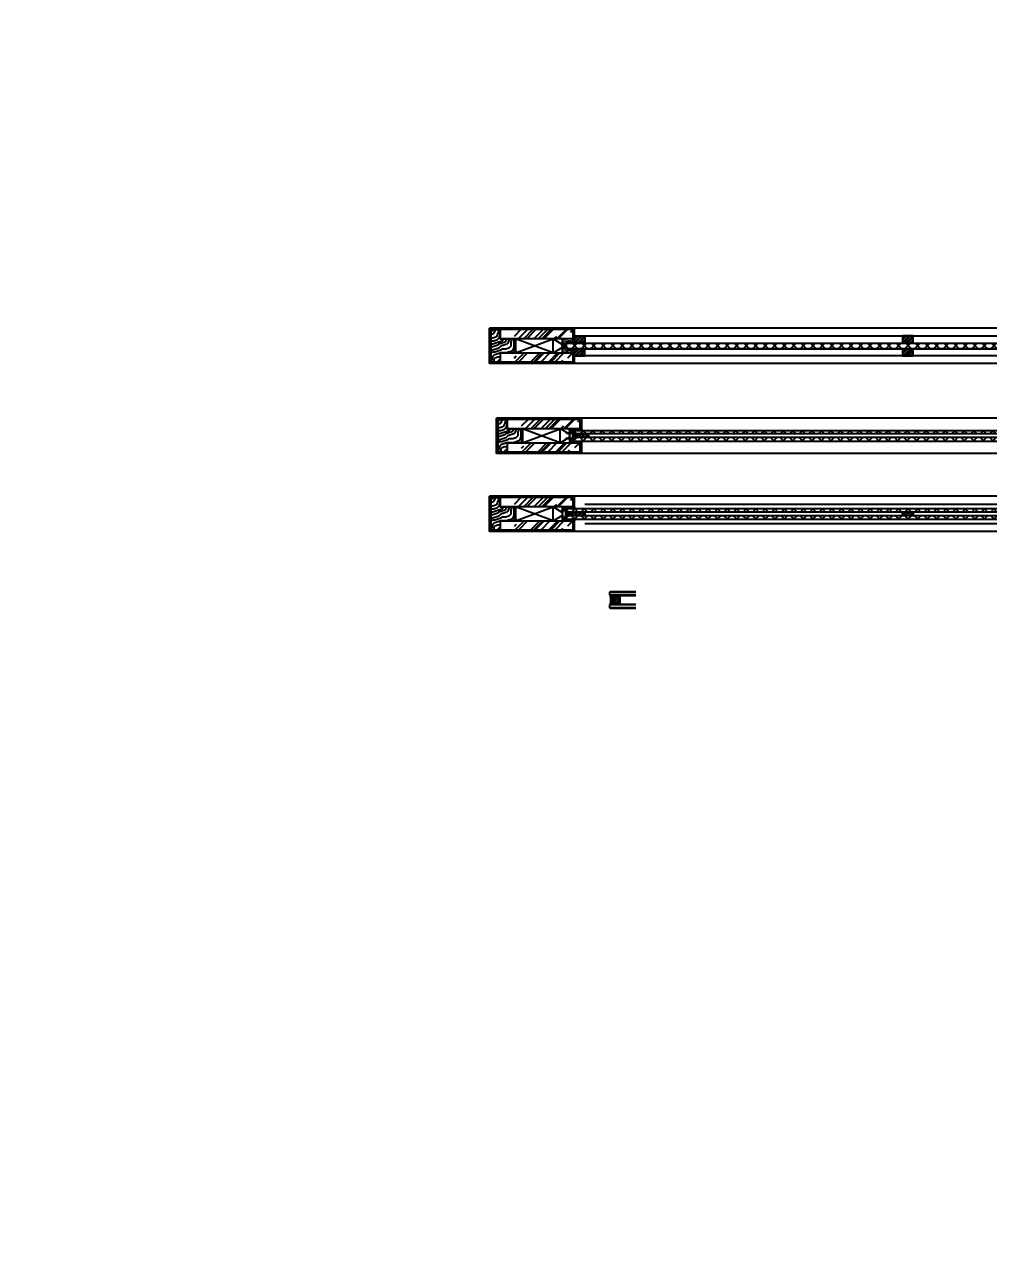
# Model space of a CAD drawing. Header units: millimetres. Extents: x 51249 to 2766742, y -599687 to -1280.
# Drawn here: x 69498 to 70862, y -125096 to -123377 of the extents above; entities that cross this region are included whole.
import ezdxf

# ---------------------------------------------------------------- set-up
doc = ezdxf.new("R2010")
doc.units = ezdxf.units.MM
doc.header["$LTSCALE"] = 10
doc.header["$PDMODE"] = 3
for name, color, linetype in [('05', 8, 'Continuous'), ('1-LIGHT', 136, 'Continuous'), ('2-NORM', 3, 'Continuous'), ('2MB1', 3, 'Continuous'), ('8', 8, 'Continuous'), ('D-Detail(节点图层)', 134, 'Continuous'), ('D-节点填充', 250, 'Continuous'), ('D-造型细线', 146, 'Continuous'), ('F-地坪填充', 250, 'Continuous'), ('IRC-18Norm', 30, 'Continuous'), ('PUB_DIM', 8, 'Continuous'), ('填充层', 8, 'Continuous'), ('看线层', 4, 'Continuous')]:
    doc.layers.add(name, color=color, linetype=linetype)
doc.styles.add('DIM', font='SimSun.ttf', dxfattribs={"width": 0.7})
doc.dimstyles.new('25', dxfattribs={"dimscale": 25, "dimtxt": 2, "dimasz": 1, "dimexe": 1, "dimexo": 1, "dimgap": 0.5, "dimtad": 1, "dimdec": 0, "dimzin": 0, "dimdsep": 46, "dimtxsty": 'DIM', "dimblk": 'ARCHTICK', "dimcen": 0, "dimclrd": 5, "dimclre": 5, "dimclrt": 35, "dimadec": 0, "dimazin": 0, "dimtfac": 0.5, "dimtdec": 0, "dimtix": 1, "dimtmove": 2, "dimatfit": 2, "dimldrblk": 'A', "dimfxl": 0, "dimtolj": 1, "dimtzin": 0, "dimlwd": -1, "dimlwe": -1, "dimarcsym": 0})
pattern_1 = [(0, (0, 0), (0, 0.549926), [0.3175, -0.635]), (120, (0, 0), (-0.4762498862, -0.274963), [0.3175, -0.635]), (60, (0.3175, 0), (-0.4762498862, 0.274963), [0.3175, -0.635])]
pattern_2 = [(0, (10.0303, 110.56553), (0, 0.549926), [0.3175, -0.635]), (120, (10.0303, 110.56553), (-0.4762498862, -0.274963), [0.3175, -0.635]), (60, (10.3478, 110.56553), (-0.4762498862, 0.274963), [0.3175, -0.635])]

# ---------------------------------------------------------------- blocks, each defined once
blk = doc.blocks.new('ZKB6+12+62')
at = {"layer": '填充层'}
h = blk.add_hatch(dxfattribs=at)
h.set_pattern_fill('HEX', color=256, scale=5, style=0)
h.set_pattern_definition([(180, (167680.854, 413933.6089), (0, 1.082531755), [0.625, -1.25]), (60, (167680.854, 413933.6089), (0.9375000002, -0.5412658775), [0.625, -1.25]), (120, (167680.229, 413933.6089), (0.9375000002, 0.5412658775), [0.625, -1.25])])
h.paths.add_polyline_path([(-48, 4), (-48, 12.4), (-49, 13.4), (-53.8, 13.4), (-53.8, 3), (-49, 3)])
at = {"layer": '填充层', "ltscale": 3}
h = blk.add_hatch(dxfattribs=at)
h.set_pattern_fill('ANSI37', color=256, scale=12, style=0)
h.set_pattern_definition([(315, (-165.7339, 7986.186), (1.06066017, 1.06066017), []), (45, (-165.7339, 7986.186), (-1.06066017, 1.06066017), [])])
edge = h.paths.add_edge_path()
edge.add_arc((-16.7, 8.2), 25, 166.1106, 193.8837, ccw=False)
edge.add_line((-41, 14.2), (-48.7, 14.2))
edge.add_line((-48.7, 14.2), (-47.2, 12.7))
edge.add_line((-47.2, 12.7), (-47.2, 3.7))
edge.add_line((-47.2, 3.7), (-48.7, 2.2))
edge.add_line((-48.7, 2.2), (-41, 2.2))
at = {"layer": '2MB1', "color": 8}
for p, q in [((-77.5, 19.2), (-40.7, 19.2)), ((-77.5, 15.2), (-40.7, 15.2)), ((-77.5, 1.2), (-40.7, 1.2)), ((-77.5, -2.8), (-40.7, -2.8))]:
    blk.add_line(p, q, dxfattribs=at)
at = {"layer": '2MB1'}
for points in [[(-77.5, 14.2), (-41.7, 14.2), (-40.7, 15.2), (-40.7, 19.2), (-41.7, 20.2), (-77.5, 20.2)], [(-77.5, -3.8), (-41.7, -3.8), (-40.7, -2.8), (-40.7, 1.2), (-41.7, 2.2), (-77.5, 2.2)]]:
    blk.add_lwpolyline(points, dxfattribs=at)
at = {"layer": '看线层'}
for points in [[(-47.2, 3.7), (-47.2, 12.7), (-48.7, 14.2), (-54.6, 14.2), (-54.6, 2.2), (-48.7, 2.2)], [(-48, 4), (-48, 12.4), (-49, 13.4), (-53.8, 13.4), (-53.8, 3), (-49, 3)]]:
    blk.add_lwpolyline(points, close=True, dxfattribs=at)
blk.add_arc((-16.7, 8.2), 25, 163.7375, 196.2579, dxfattribs=at)
blk = doc.blocks.new('_ArchTick')
at = {"color": 0, "linetype": 'ByBlock', "const_width": 0.15}
blk.add_lwpolyline([(-0.5, -0.5), (0.5, 0.5)], dxfattribs=at)
blk = doc.blocks.new('*D1063')
at = {"layer": 'D-Detail(节点图层)', "color": 5, "ltscale": 0.15}
for p, q in [((2766617, -121582.1), (2766742, -121582.1)), ((2766717, -121582.1), (2766717, -599673.1)), ((2766698.3, -599673.1), (2766742, -599673.1))]:
    blk.add_line(p, q, dxfattribs=at)
at = {"layer": 'Defpoints', "color": 0, "ltscale": 0.15}
for p in [(55453.8, -121582.1), (2766673.3, -599673.1), (2766717, -599673.1)]:
    blk.add_point(p, dxfattribs=at)
at = {"layer": 'D-Detail(节点图层)', "color": 5, "ltscale": 0.15, "xscale": 25, "yscale": 25, "zscale": 25}
for p, rotation in [((2766717, -121582.1), 90), ((2766717, -599673.1), 270)]:
    blk.add_blockref('_ArchTick', p, dxfattribs=dict(at, rotation=rotation))
at = {"layer": 'D-Detail(节点图层)', "color": 35, "ltscale": 0.15, "insert": (2766679.5, -360627.6), "char_height": 50, "attachment_point": 5, "rotation": 90, "style": 'DIM'}
blk.add_mtext('\\A1;478091', dxfattribs=at)
blk = doc.blocks.new('A')
for p, q in [((-1.435, 1.148), (-1.09, 1.437)), ((-1.09, 1.437), (0, 0)), ((-1.435, 1.148), (-0.369, 0)), ((-0.369, 0), (-2.127, 0)), ((-1.435, -1.148), (-0.369, 0)), ((-1.09, -1.437), (0, 0)), ((-1.435, -1.148), (-1.09, -1.437))]:
    blk.add_line(p, q)
for points in [[(-1.435, 1.148), (-1.09, 1.437), (-0.369, 0), (0, 0)], [(-1.435, -1.148), (-1.09, -1.437), (-0.369, 0), (0, 0)]]:
    blk.add_solid(points)

msp = doc.modelspace()

# ---------------------------------------------------------------- hatches: boundary and pattern name
at = {"ltscale": 0.15}
h = msp.add_hatch(dxfattribs=at)
h.set_pattern_fill('AR-SAND', color=251, scale=0.4, style=0)
h.set_pattern_definition([(37.5, (70258.69804, -123841.9164), (-0.032, 0.978826), [0, -0.77216, 0, -0.8636, 0, -0.8255]), (7.5, (70258.698, -123841.9164), (0.899047, 1.43365), [0, -0.41656, 0, -0.69596, 0, -0.2667]), (327.5, (70258.0732, -123841.9164), (1.581985, 0.002874), [0, -0.254, 0, -0.9144, 0, -1.1938]), (317.5, (70258.0732, -123841.9164), (1.52711, 0.44586), [0, -0.127, 0, -0.59944, 0, -0.6858])])
edge = h.paths.add_edge_path(flags=16)
edge.add_ellipse((70260.2, -123831.9), major_axis=(0, -3.81), ratio=0.394045, start_angle=0, end_angle=360)
edge = h.paths.add_edge_path(flags=16)
edge.add_ellipse((70268.8, -123824.4), major_axis=(3.81, 0), ratio=0.394045, start_angle=0, end_angle=360)
edge = h.paths.add_edge_path(flags=16)
edge.add_ellipse((70268.8, -123839.4), major_axis=(3.81, 0), ratio=0.394045, start_angle=0, end_angle=360, ccw=False)
h.paths.add_polyline_path([(70273.7, -123841.9), (70273.7, -123835.9), (70264.9, -123835.9), (70262.6, -123833.8), (70262.6, -123830.1), (70264.9, -123827.9), (70273.7, -123827.9), (70273.7, -123821.9), (70258.7, -123821.9), (70258.7, -123841.9)])
h = msp.add_hatch(dxfattribs=at)
h.set_pattern_fill('HEX', color=251, scale=0.1, style=0)
h.set_pattern_definition(pattern_2)
edge = h.paths.add_edge_path()
edge.add_line((70273.9, -123949), (70268.7, -123949))
edge.add_line((70268.7, -123949), (70268.7, -123959))
edge.add_ellipse((70271.3, -123959), major_axis=(0, 6.02), ratio=0.421745, start_angle=0, end_angle=360, ccw=False)
edge.add_line((70268.7, -123959), (70268.7, -123965.5))
edge.add_line((70268.7, -123965.5), (70273.9, -123965.5))
edge.add_line((70273.9, -123965.5), (70273.9, -123949))
h = msp.add_hatch(dxfattribs=at)
h.set_pattern_fill('HEX', color=251, scale=0.1, style=0)
h.set_pattern_definition(pattern_2)
edge = h.paths.add_edge_path()
edge.add_ellipse((70278.9, -123950.3), major_axis=(3.81, 0), ratio=0.30258, start_angle=0, end_angle=360, ccw=False)
edge.add_line((70278.9, -123951.5), (70287.9, -123951.5))
edge.add_line((70287.9, -123951.5), (70286.3, -123950.4))
edge.add_line((70286.3, -123950.4), (70285.7, -123949.1))
edge.add_line((70285.7, -123949.1), (70285.5, -123949))
edge.add_line((70285.5, -123949), (70274, -123949))
edge.add_line((70274, -123949), (70274.1, -123952.2))
edge.add_line((70274.1, -123952.2), (70278.9, -123951.5))
h = msp.add_hatch(dxfattribs=at)
h.set_pattern_fill('HEX', color=251, scale=0.1, style=0)
h.set_pattern_definition([(0, (10.0303, -248028.48647), (0, -0.549926), [0.3175, -0.635]), (240, (10.0303, -248028.48647), (-0.4762498862, 0.274963), [0.3175, -0.635]), (300, (10.3478, -248028.48647), (-0.4762498862, -0.274963), [0.3175, -0.635])])
edge = h.paths.add_edge_path()
edge.add_ellipse((70278.9, -123967.6), major_axis=(3.81, 0), ratio=0.30258, start_angle=0, end_angle=360)
edge.add_line((70278.9, -123966.5), (70287.9, -123966.5))
edge.add_line((70287.9, -123966.5), (70286.3, -123967.5))
edge.add_line((70286.3, -123967.5), (70285.7, -123968.8))
edge.add_line((70285.7, -123968.8), (70285.5, -123969))
edge.add_line((70285.5, -123969), (70269.1, -123969))
edge.add_line((70269.1, -123969), (70268.7, -123965.4))
edge.add_line((70268.7, -123965.4), (70272.6, -123965.5))
edge.add_line((70272.6, -123965.5), (70273.9, -123965.5))
edge.add_line((70273.9, -123965.5), (70274.9, -123966.5))
edge.add_line((70274.9, -123966.5), (70276.5, -123966.5))
edge.add_line((70276.5, -123966.5), (70278.9, -123966.5))
h = msp.add_hatch(dxfattribs=at)
h.set_pattern_fill('HEX', color=251, scale=0.1, style=0)
h.set_pattern_definition(pattern_2)
edge = h.paths.add_edge_path()
edge.add_line((70280.7, -123956.5), (70274.9, -123956.5))
edge.add_line((70274.9, -123956.5), (70273.4, -123955.6))
edge.add_arc((70260.5, -123959), 13.3, -14.6167, 14.6167, ccw=False)
edge.add_line((70273.4, -123962.3), (70274.9, -123961.5))
edge.add_line((70274.9, -123961.5), (70280.7, -123961.5))
edge.add_line((70280.7, -123961.5), (70280.7, -123956.5))
h = msp.add_hatch(dxfattribs=at)
h.set_pattern_fill('HEX', color=251, scale=0.1, style=0)
h.set_pattern_definition(pattern_1)
edge = h.paths.add_edge_path()
edge.add_line((70263.9, -124059.5), (70258.7, -124059.5))
edge.add_line((70258.7, -124059.5), (70258.7, -124069.6))
edge.add_ellipse((70261.2, -124069.5), major_axis=(0, 6.02), ratio=0.421745, start_angle=0, end_angle=360, ccw=False)
edge.add_line((70258.7, -124069.6), (70258.7, -124076))
edge.add_line((70258.7, -124076), (70263.9, -124076))
edge.add_line((70263.9, -124076), (70263.9, -124059.5))
h = msp.add_hatch(dxfattribs=at)
h.set_pattern_fill('HEX', color=251, scale=0.1, style=0)
h.set_pattern_definition(pattern_1)
edge = h.paths.add_edge_path()
edge.add_line((70270.7, -124067), (70264.9, -124067))
edge.add_line((70264.9, -124067), (70263.3, -124066.2))
edge.add_arc((70250.5, -124069.5), 13.3, -14.6167, 14.6167, ccw=False)
edge.add_line((70263.3, -124072.9), (70264.9, -124072))
edge.add_line((70264.9, -124072), (70270.7, -124072))
edge.add_line((70270.7, -124072), (70270.7, -124067))
h = msp.add_hatch(dxfattribs=at)
h.set_pattern_fill('HEX', color=251, scale=0.1, style=0)
h.set_pattern_definition(pattern_1)
edge = h.paths.add_edge_path()
edge.add_ellipse((70268.8, -124060.9), major_axis=(3.81, 0), ratio=0.30258, start_angle=0, end_angle=360, ccw=False)
edge.add_line((70268.9, -124062), (70277.8, -124062))
edge.add_line((70277.8, -124062), (70276.3, -124061))
edge.add_line((70276.3, -124061), (70275.7, -124059.7))
edge.add_line((70275.7, -124059.7), (70275.5, -124059.5))
edge.add_line((70275.5, -124059.5), (70264, -124059.5))
edge.add_line((70264, -124059.5), (70264.1, -124062.8))
edge.add_line((70264.1, -124062.8), (70268.9, -124062))
h = msp.add_hatch(dxfattribs=at)
h.set_pattern_fill('HEX', color=251, scale=0.1, style=0)
h.set_pattern_definition([(0, (0, -248139.052), (0, -0.549926), [0.3175, -0.635]), (240, (0, -248139.052), (-0.4762498862, 0.274963), [0.3175, -0.635]), (300, (0.3175, -248139.052), (-0.4762498862, -0.274963), [0.3175, -0.635])])
edge = h.paths.add_edge_path()
edge.add_ellipse((70268.8, -124078.2), major_axis=(3.81, 0), ratio=0.30258, start_angle=0, end_angle=360)
edge.add_line((70268.9, -124077), (70277.8, -124077))
edge.add_line((70277.8, -124077), (70276.3, -124078.1))
edge.add_line((70276.3, -124078.1), (70275.7, -124079.4))
edge.add_line((70275.7, -124079.4), (70275.5, -124079.5))
edge.add_line((70275.5, -124079.5), (70259, -124079.5))
edge.add_line((70259, -124079.5), (70258.7, -124076))
edge.add_line((70258.7, -124076), (70262.6, -124076.1))
edge.add_line((70262.6, -124076.1), (70263.9, -124076))
edge.add_line((70263.9, -124076), (70264.9, -124077))
edge.add_line((70264.9, -124077), (70266.5, -124077))
edge.add_line((70266.5, -124077), (70268.9, -124077))
at = {"layer": '2-NORM'}
h = msp.add_hatch(dxfattribs=at)
h.set_pattern_fill('木纹01', color=251, scale=10, angle=225, style=0)
h.set_pattern_definition([(225, (70135.07, -123877.535), (-1e-14, -56.569), [2, -38]), (225, (70157.698, -123860.564), (-1e-14, -56.569), [4, -36]), (225, (70140.727, -123880.363), (-1e-14, -56.569), [2, -38]), (225, (70160.526, -123866.22), (-1e-14, -56.569), [2, -38]), (225, (70144.97, -123884.606), (-1e-14, -56.569), [2, -38]), (225, (70161.94, -123870.464), (-1e-14, -56.569), [2, -38]), (225, (70147.8, -123887.434), (-1e-14, -56.569), [2, -38]), (225, (70166.183, -123874.707), (-1e-14, -56.569), [2, -22, 2, -14]), (225, (70169.01, -123877.535), (-1e-14, -56.569), [4, -20, 2, -14]), (225, (70174.67, -123880.363), (-1e-14, -56.569), [2, -6, 2, -16, 2, -12]), (225, (70178.91, -123881.778), (-1e-14, -56.569), [2, -8, 4, -26]), (225, (70161.94, -123901.577), (-1e-14, -56.569), [2, -38]), (225, (70181.74, -123884.606), (-1e-14, -56.569), [2, -10, 2, -26]), (270, (70157.698, -123854.908), (28.284, -28.284), [5.657, -50.912]), (270, (70133.656, -123878.95), (28.284, -28.284), [11.314, -45.255]), (270, (70147.798, -123893.09), (28.284, -28.284), [2.828, -53.74]), (270, (70174.668, -123871.878), (28.284, -28.284), [8.485, -48.083]), (270, (70150.627, -123895.92), (28.284, -28.284), [14.142, -42.426]), (270, (70154.87, -123900.162), (28.284, -28.284), [8.485, -48.083]), (180, (70163.355, -123897.334), (-28.284, -28.284), [2.828, -53.74]), (180, (70150.627, -123864.807), (-28.284, -28.284), [5.657, -50.912]), (180, (70160.526, -123877.535), (-28.284, -28.284), [5.657, -50.912]), (180, (70146.384, -123880.363), (-28.284, -28.284), [5.657, -50.912]), (180, (70159.112, -123890.263), (-28.284, -28.284), [5.657, -50.912]), (180, (70160.526, -123894.506), (-28.284, -28.284), [8.485, -48.083]), (180, (70150.627, -123870.464), (-28.284, -28.284), [8.485, -48.083]), (180, (70147.798, -123876.12), (-28.284, -28.284), [8.485, -48.083]), (180, (70161.94, -123881.778), (-28.284, -28.284), [8.485, -48.083]), (180, (70160.526, -123886.02), (-28.284, -28.284), [8.485, -48.083]), (251.565, (70161.94, -123861.979), (-28.2843, -28.2843), [4.472, -84.971]), (251.565, (70139.313, -123881.778), (-28.2843, -28.2843), [17.8885, -71.554]), (251.565, (70143.556, -123886.02), (-28.2843, -28.2843), [17.8885, -71.554]), (251.565, (70146.384, -123888.849), (-28.2843, -28.2843), [17.8886, -26.8, 8.9444, -35.8098]), (251.565, (70147.798, -123895.92), (-28.2843, -28.2843), [4.472, -84.971]), (251.565, (70183.154, -123880.363), (-28.2843, -28.2843), [4.472, -84.971]), (251.565, (70160.526, -123902.99), (-28.2843, -28.2843), [8.944, -80.4984]), (198.435, (70142.142, -123870.464), (-28.2843, -28.2843), [8.944, -80.498]), (198.435, (70159.112, -123867.636), (-28.2843, -28.2843), [8.944, -80.498]), (198.435, (70154.87, -123863.393), (-28.2843, -28.2843), [4.472, -84.97]), (198.435, (70160.526, -123871.878), (-28.2843, -28.2843), [13.416, -76.026]), (198.435, (70154.87, -123877.535), (-28.2843, -28.2843), [8.944, -80.498]), (198.435, (70153.455, -123881.778), (-28.2843, -28.2843), [8.944, -80.498]), (198.435, (70164.769, -123876.12), (-28.2843, -28.2843), [4.472, -84.97]), (198.435, (70166.183, -123880.363), (-28.2843, -28.2843), [4.472, -84.97]), (198.435, (70160.526, -123897.334), (-28.2843, -28.2843), [4.472, -84.9704]), (198.435, (70152.041, -123886.02), (-28.2843, -28.2843), [4.472, -84.97]), (198.435, (70173.254, -123881.778), (-28.2843, -28.2843), [13.416, -76.026]), (198.435, (70177.497, -123883.192), (-28.2843, -28.2843), [8.944, -80.498]), (198.435, (70153.455, -123890.263), (-28.2843, -28.2843), [4.472, -40.248, 4.472, -40.2507]), (198.435, (70167.597, -123887.434), (-28.2843, -28.2843), [8.944, -80.498]), (198.435, (70169.012, -123891.677), (-28.2843, -28.2843), [8.944, -80.498]), (198.435, (70180.325, -123886.02), (-28.2843, -28.2843), [8.944, -80.498]), (198.435, (70171.84, -123894.506), (-28.2843, -28.2843), [8.944, -80.498])])
h.paths.add_polyline_path([(70157.7, -123808.9), (70170.7, -123808.9), (70170.7, -123821.9), (70192.7, -123821.9), (70192.7, -123841.9), (70170.7, -123841.9), (70170.7, -123854.9), (70157.7, -123854.9)])
h = msp.add_hatch(dxfattribs=at)
h.set_pattern_fill('木纹01', color=251, scale=10, angle=225, style=0)
h.set_pattern_definition([(225, (70145.1, -124004.58), (-1e-14, -56.569), [2, -38]), (225, (70167.73, -123987.61), (-1e-14, -56.569), [4, -36]), (225, (70150.758, -124007.407), (-1e-14, -56.569), [2, -38]), (225, (70170.557, -123993.265), (-1e-14, -56.569), [2, -38]), (225, (70155, -124011.65), (-1e-14, -56.569), [2, -38]), (225, (70171.97, -123997.508), (-1e-14, -56.569), [2, -38]), (225, (70157.83, -124014.48), (-1e-14, -56.569), [2, -38]), (225, (70176.214, -124001.75), (-1e-14, -56.569), [2, -22, 2, -14]), (225, (70179.04, -124004.58), (-1e-14, -56.569), [4, -20, 2, -14]), (225, (70184.7, -124007.407), (-1e-14, -56.569), [2, -6, 2, -16, 2, -12]), (225, (70188.94, -124008.82), (-1e-14, -56.569), [2, -8, 4, -26]), (225, (70171.97, -124028.62), (-1e-14, -56.569), [2, -38]), (225, (70191.77, -124011.65), (-1e-14, -56.569), [2, -10, 2, -26]), (270, (70167.728, -123981.952), (28.284, -28.284), [5.657, -50.912]), (270, (70143.687, -124005.993), (28.284, -28.284), [11.314, -45.255]), (270, (70157.83, -124020.135), (28.284, -28.284), [2.828, -53.74]), (270, (70184.7, -123998.922), (28.284, -28.284), [8.485, -48.083]), (270, (70160.657, -124022.964), (28.284, -28.284), [14.142, -42.426]), (270, (70164.9, -124027.206), (28.284, -28.284), [8.485, -48.083]), (180, (70173.385, -124024.378), (-28.284, -28.284), [2.828, -53.74]), (180, (70160.657, -123991.85), (-28.284, -28.284), [5.657, -50.912]), (180, (70170.557, -124004.58), (-28.284, -28.284), [5.657, -50.912]), (180, (70156.415, -124007.407), (-28.284, -28.284), [5.657, -50.912]), (180, (70169.142, -124017.307), (-28.284, -28.284), [5.657, -50.912]), (180, (70170.557, -124021.55), (-28.284, -28.284), [8.485, -48.083]), (180, (70160.657, -123997.508), (-28.284, -28.284), [8.485, -48.083]), (180, (70157.83, -124003.165), (-28.284, -28.284), [8.485, -48.083]), (180, (70171.97, -124008.822), (-28.284, -28.284), [8.485, -48.083]), (180, (70170.557, -124013.064), (-28.284, -28.284), [8.485, -48.083]), (251.565, (70171.97, -123989.023), (-28.2843, -28.2843), [4.472, -84.971]), (251.565, (70149.343, -124008.822), (-28.2843, -28.2843), [17.8885, -71.554]), (251.565, (70153.586, -124013.064), (-28.2843, -28.2843), [17.8885, -71.554]), (251.565, (70156.415, -124015.893), (-28.2843, -28.2843), [17.8886, -26.8, 8.9444, -35.8098]), (251.565, (70157.829, -124022.964), (-28.2843, -28.2843), [4.472, -84.971]), (251.565, (70193.184, -124007.407), (-28.2843, -28.2843), [4.472, -84.971]), (251.565, (70170.557, -124030.035), (-28.2843, -28.2843), [8.944, -80.4984]), (198.435, (70152.172, -123997.508), (-28.2843, -28.2843), [8.944, -80.498]), (198.435, (70169.142, -123994.68), (-28.2843, -28.2843), [8.944, -80.498]), (198.435, (70164.9, -123990.437), (-28.2843, -28.2843), [4.472, -84.97]), (198.435, (70170.557, -123998.922), (-28.2843, -28.2843), [13.416, -76.026]), (198.435, (70164.9, -124004.579), (-28.2843, -28.2843), [8.944, -80.498]), (198.435, (70163.486, -124008.822), (-28.2843, -28.2843), [8.944, -80.498]), (198.435, (70174.8, -124003.165), (-28.2843, -28.2843), [4.472, -84.97]), (198.435, (70176.214, -124007.407), (-28.2843, -28.2843), [4.472, -84.97]), (198.435, (70170.557, -124024.378), (-28.2843, -28.2843), [4.472, -84.9704]), (198.435, (70162.071, -124013.064), (-28.2843, -28.2843), [4.472, -84.97]), (198.435, (70183.285, -124008.822), (-28.2843, -28.2843), [13.416, -76.026]), (198.435, (70187.527, -124010.236), (-28.2843, -28.2843), [8.944, -80.498]), (198.435, (70163.486, -124017.307), (-28.2843, -28.2843), [4.472, -40.248, 4.472, -40.2507]), (198.435, (70177.628, -124014.479), (-28.2843, -28.2843), [8.944, -80.498]), (198.435, (70179.042, -124018.721), (-28.2843, -28.2843), [8.944, -80.498]), (198.435, (70190.356, -124013.064), (-28.2843, -28.2843), [8.944, -80.498]), (198.435, (70181.87, -124021.55), (-28.2843, -28.2843), [8.944, -80.498])])
h.paths.add_polyline_path([(70167.7, -123936), (70180.7, -123936), (70180.7, -123949), (70202.7, -123949), (70202.7, -123969), (70180.7, -123969), (70180.7, -123982), (70167.7, -123982)])
h = msp.add_hatch(dxfattribs=at)
h.set_pattern_fill('木纹01', color=251, scale=10, angle=225, style=0)
h.set_pattern_definition([(225, (70135.07, -124115.145), (-1e-14, -56.569), [2, -38]), (225, (70157.698, -124098.174), (-1e-14, -56.569), [4, -36]), (225, (70140.727, -124117.973), (-1e-14, -56.569), [2, -38]), (225, (70160.526, -124103.83), (-1e-14, -56.569), [2, -38]), (225, (70144.97, -124122.216), (-1e-14, -56.569), [2, -38]), (225, (70161.94, -124108.074), (-1e-14, -56.569), [2, -38]), (225, (70147.8, -124125.044), (-1e-14, -56.569), [2, -38]), (225, (70166.183, -124112.316), (-1e-14, -56.569), [2, -22, 2, -14]), (225, (70169.01, -124115.145), (-1e-14, -56.569), [4, -20, 2, -14]), (225, (70174.67, -124117.973), (-1e-14, -56.569), [2, -6, 2, -16, 2, -12]), (225, (70178.91, -124119.387), (-1e-14, -56.569), [2, -8, 4, -26]), (225, (70161.94, -124139.186), (-1e-14, -56.569), [2, -38]), (225, (70181.74, -124122.216), (-1e-14, -56.569), [2, -10, 2, -26]), (270, (70157.698, -124092.517), (28.284, -28.284), [5.657, -50.912]), (270, (70133.656, -124116.56), (28.284, -28.284), [11.314, -45.255]), (270, (70147.798, -124130.7), (28.284, -28.284), [2.828, -53.74]), (270, (70174.668, -124109.488), (28.284, -28.284), [8.485, -48.083]), (270, (70150.627, -124133.53), (28.284, -28.284), [14.142, -42.426]), (270, (70154.87, -124137.772), (28.284, -28.284), [8.485, -48.083]), (180, (70163.355, -124134.944), (-28.284, -28.284), [2.828, -53.74]), (180, (70150.627, -124102.417), (-28.284, -28.284), [5.657, -50.912]), (180, (70160.526, -124115.145), (-28.284, -28.284), [5.657, -50.912]), (180, (70146.384, -124117.973), (-28.284, -28.284), [5.657, -50.912]), (180, (70159.112, -124127.873), (-28.284, -28.284), [5.657, -50.912]), (180, (70160.526, -124132.115), (-28.284, -28.284), [8.485, -48.083]), (180, (70150.627, -124108.074), (-28.284, -28.284), [8.485, -48.083]), (180, (70147.798, -124113.73), (-28.284, -28.284), [8.485, -48.083]), (180, (70161.94, -124119.387), (-28.284, -28.284), [8.485, -48.083]), (180, (70160.526, -124123.63), (-28.284, -28.284), [8.485, -48.083]), (251.565, (70161.94, -124099.588), (-28.2843, -28.2843), [4.472, -84.971]), (251.565, (70139.313, -124119.387), (-28.2843, -28.2843), [17.8885, -71.554]), (251.565, (70143.556, -124123.63), (-28.2843, -28.2843), [17.8885, -71.554]), (251.565, (70146.384, -124126.458), (-28.2843, -28.2843), [17.8886, -26.8, 8.9444, -35.8098]), (251.565, (70147.798, -124133.53), (-28.2843, -28.2843), [4.472, -84.971]), (251.565, (70183.154, -124117.973), (-28.2843, -28.2843), [4.472, -84.971]), (251.565, (70160.526, -124140.6), (-28.2843, -28.2843), [8.944, -80.4984]), (198.435, (70142.142, -124108.074), (-28.2843, -28.2843), [8.944, -80.498]), (198.435, (70159.112, -124105.245), (-28.2843, -28.2843), [8.944, -80.498]), (198.435, (70154.87, -124101.002), (-28.2843, -28.2843), [4.472, -84.97]), (198.435, (70160.526, -124109.488), (-28.2843, -28.2843), [13.416, -76.026]), (198.435, (70154.87, -124115.145), (-28.2843, -28.2843), [8.944, -80.498]), (198.435, (70153.455, -124119.387), (-28.2843, -28.2843), [8.944, -80.498]), (198.435, (70164.769, -124113.73), (-28.2843, -28.2843), [4.472, -84.97]), (198.435, (70166.183, -124117.973), (-28.2843, -28.2843), [4.472, -84.97]), (198.435, (70160.526, -124134.944), (-28.2843, -28.2843), [4.472, -84.9704]), (198.435, (70152.041, -124123.63), (-28.2843, -28.2843), [4.472, -84.97]), (198.435, (70173.254, -124119.387), (-28.2843, -28.2843), [13.416, -76.026]), (198.435, (70177.497, -124120.801), (-28.2843, -28.2843), [8.944, -80.498]), (198.435, (70153.455, -124127.873), (-28.2843, -28.2843), [4.472, -40.248, 4.472, -40.2507]), (198.435, (70167.597, -124125.044), (-28.2843, -28.2843), [8.944, -80.498]), (198.435, (70169.012, -124129.287), (-28.2843, -28.2843), [8.944, -80.498]), (198.435, (70180.325, -124123.63), (-28.2843, -28.2843), [8.944, -80.498]), (198.435, (70171.84, -124132.115), (-28.2843, -28.2843), [8.944, -80.498])])
h.paths.add_polyline_path([(70157.7, -124046.5), (70170.7, -124046.5), (70170.7, -124059.5), (70192.7, -124059.5), (70192.7, -124079.5), (70170.7, -124079.5), (70170.7, -124092.5), (70157.7, -124092.5)])
at = {"layer": '8'}
h = msp.add_hatch(dxfattribs=at)
h.set_pattern_fill('AR-RROOF', color=256, scale=15, angle=225, style=0)
h.set_pattern_definition([(225, (275238.748, -189026.707), (-12.7279221, -33.9411255), [225, -30, 75, -15]), (225, (275229.945, -189046.117), (24.713382, -3.5001786), [45, -4.95, 90, -11.25]), (225, (275242.46, -189041.026), (-48.0479058, -62.2607521), [120, -21, 60, -15])])
h.paths.add_polyline_path([(70273.7, -123821.9), (70273.7, -123808.9), (70190.7, -123808.9), (70190.7, -123821.9)])
h.paths.add_polyline_path([(70273.7, -123854.9), (70273.7, -123841.9), (70190.7, -123841.9), (70190.7, -123854.9)])
h = msp.add_hatch(dxfattribs=at)
h.set_pattern_fill('AR-RROOF', color=256, scale=15, angle=225, style=0)
h.set_pattern_definition([(225, (275248.778, -189153.751), (-12.7279221, -33.9411255), [225, -30, 75, -15]), (225, (275239.975, -189173.161), (24.713382, -3.5001786), [45, -4.95, 90, -11.25]), (225, (275252.491, -189168.07), (-48.0479058, -62.2607521), [120, -21, 60, -15])])
h.paths.add_polyline_path([(70283.7, -123949), (70283.7, -123936), (70200.7, -123936), (70200.7, -123949)])
h.paths.add_polyline_path([(70283.7, -123982), (70283.7, -123969), (70200.7, -123969), (70200.7, -123982)])
h = msp.add_hatch(dxfattribs=at)
h.set_pattern_fill('AR-RROOF', color=256, scale=15, angle=225, style=0)
h.set_pattern_definition([(225, (275238.748, -189264.317), (-12.7279221, -33.9411255), [225, -30, 75, -15]), (225, (275229.945, -189283.727), (24.713382, -3.5001786), [45, -4.95, 90, -11.25]), (225, (275242.46, -189278.636), (-48.0479058, -62.2607521), [120, -21, 60, -15])])
h.paths.add_polyline_path([(70273.7, -124059.5), (70273.7, -124046.5), (70190.7, -124046.5), (70190.7, -124059.5)])
h.paths.add_polyline_path([(70273.7, -124092.5), (70273.7, -124079.5), (70190.7, -124079.5), (70190.7, -124092.5)])
at = {"layer": 'D-节点填充', "ltscale": 0.15}
h = msp.add_hatch(dxfattribs=at)
h.set_pattern_fill('ANSI37', color=256, scale=3, style=0)
h.set_pattern_definition([(45, (70242.629, -123689.948), (-6.73519, 6.73519), []), (135, (70242.629, -123689.948), (-6.73519, -6.73519), [])])
h.paths.add_polyline_path([(70264.9, -123827.9), (71231.5, -123827.9), (71231.5, -123835.9), (70264.9, -123835.9)])
h = msp.add_hatch(dxfattribs=at)
h.set_pattern_fill('ANSI37', color=256, scale=3, style=0)
h.set_pattern_definition([(45, (70241.159, -123810.492), (-6.73519, 6.73519), []), (135, (70241.159, -123810.492), (-6.73519, -6.73519), [])])
h.paths.add_polyline_path([(70263.4, -123951.5), (71205.1, -123951.5), (71205.1, -123956.5), (70263.4, -123956.5)])
h = msp.add_hatch(dxfattribs=at)
h.set_pattern_fill('ANSI37', color=256, scale=3, style=0)
h.set_pattern_definition([(315, (70241.159, -124107.429), (-6.73519, -6.73519), []), (225, (70241.159, -124107.429), (-6.73519, 6.73519), [])])
h.paths.add_polyline_path([(70263.4, -123966.5), (71205.1, -123966.5), (71205.1, -123961.5), (70263.4, -123961.5)])
h = msp.add_hatch(dxfattribs=at)
h.set_pattern_fill('ANSI37', color=256, scale=3, style=0)
h.set_pattern_definition([(45, (70242.629, -123921.0575), (-6.73519, 6.73519), []), (135, (70242.629, -123921.0575), (-6.73519, -6.73519), [])])
h.paths.add_polyline_path([(70264.9, -124062), (71231.5, -124062), (71231.5, -124067), (70264.9, -124067)])
h = msp.add_hatch(dxfattribs=at)
h.set_pattern_fill('ANSI37', color=256, scale=3, style=0)
h.set_pattern_definition([(315, (70242.629, -124217.9945), (-6.73519, -6.73519), []), (225, (70242.629, -124217.9945), (-6.73519, 6.73519), [])])
h.paths.add_polyline_path([(70264.9, -124077), (71231.5, -124077), (71231.5, -124072), (70264.9, -124072)])
at = {"layer": 'D-造型细线', "ltscale": 0.15}
h = msp.add_hatch(dxfattribs=at)
h.set_pattern_fill('ANSI32', color=256, scale=0.4, style=0)
h.set_pattern_definition([(45, (-929.9997, -844.073), (-2.69407684, 2.69407684), []), (45, (-928.2036, -844.073), (-2.69407684, 2.69407684), [])])
h.paths.add_polyline_path([(70290.7, -123817.9), (70275.7, -123817.9), (70275.7, -123827.9), (70290.7, -123827.9)])
h = msp.add_hatch(dxfattribs=at)
h.set_pattern_fill('ANSI32', color=256, scale=0.4, style=0)
h.set_pattern_definition([(45, (-466, -844.0642), (-2.69407684, 2.69407684), []), (45, (-464.2038, -844.0642), (-2.69407684, 2.69407684), [])])
h.paths.add_polyline_path([(70754.7, -123817.9), (70739.7, -123817.9), (70739.7, -123827.9), (70754.7, -123827.9)])
h = msp.add_hatch(dxfattribs=at)
h.set_pattern_fill('ANSI32', color=256, scale=0.4, style=0)
h.set_pattern_definition([(45, (-929.9997, -858.073), (-2.69407684, 2.69407684), []), (45, (-928.2036, -858.073), (-2.69407684, 2.69407684), [])])
h.paths.add_polyline_path([(70290.7, -123835.9), (70275.7, -123835.9), (70275.7, -123845.9), (70290.7, -123845.9)])
h = msp.add_hatch(dxfattribs=at)
h.set_pattern_fill('ANSI32', color=256, scale=0.4, style=0)
h.set_pattern_definition([(45, (-466, -858.0642), (-2.69407684, 2.69407684), []), (45, (-464.2038, -858.0642), (-2.69407684, 2.69407684), [])])
h.paths.add_polyline_path([(70754.7, -123835.9), (70739.7, -123835.9), (70739.7, -123845.9), (70754.7, -123845.9)])
h = msp.add_hatch(dxfattribs=at)
h.set_pattern_fill('ANSI32', color=256, scale=0.4, style=0)
h.set_pattern_definition([(45, (-919.9694, -982.617), (-2.69407684, 2.69407684), []), (45, (-918.1733, -982.617), (-2.69407684, 2.69407684), [])])
h.paths.add_polyline_path([(70295.7, -123956.5), (70280.7, -123956.5), (70280.7, -123961.5), (70295.7, -123960.8)])
h = msp.add_hatch(dxfattribs=at)
h.set_pattern_fill('ANSI32', color=256, scale=0.4, style=0)
h.set_pattern_definition([(45, (-929.9997, -1093.1826), (-2.69407684, 2.69407684), []), (45, (-928.2036, -1093.1826), (-2.69407684, 2.69407684), [])])
h.paths.add_polyline_path([(70290.7, -124067), (70270.7, -124067), (70270.7, -124072), (70290.7, -124072)])
h = msp.add_hatch(dxfattribs=at)
h.set_pattern_fill('ANSI32', color=256, scale=0.4, style=0)
h.set_pattern_definition([(45, (-466, -1093.1826), (-2.69407684, 2.69407684), []), (45, (-464.2038, -1093.1826), (-2.69407684, 2.69407684), [])])
h.paths.add_polyline_path([(70754.7, -124067), (70739.7, -124067), (70739.7, -124072), (70754.7, -124072)])

# ---------------------------------------------------------------- linework, layer by layer
at = {"color": 2, "ltscale": 0.15}
for p, q in [((70274.9, -123951.5, 0), (70273.9, -123952.5, 0)), ((70274.9, -123951.5, 0), (70274.9, -123956.5, 0)), ((70283.7, -123949, 0), (70285.7, -123949, 0)), ((70274.9, -123956.5, 0), (70273.9, -123955.5, 0)), ((70264.9, -124062, 0), (70263.9, -124063, 0)), ((70264.9, -124067, 0), (70263.9, -124066, 0)), ((70264.9, -124062, 0), (70264.9, -124067, 0)), ((70273.7, -124059.5, 0), (70275.7, -124059.5, 0)), ((70275.3, -124079.8), (70276.3, -124079)), ((70277.8, -124077.5), (70278, -124076.7))]:
    msp.add_line(p, q, dxfattribs=at)
at = {"color": 2, "ltscale": 0.15, "elevation": 0}
for points in [[(70264.9, -123827.9), (71231.5, -123827.9), (71231.5, -123835.9), (70264.9, -123835.9)], [(70274.9, -123951.5), (71216.6, -123951.5), (71216.6, -123956.5), (70274.9, -123956.5)], [(70274.9, -123966.5), (71216.6, -123966.5), (71216.6, -123961.5), (70274.9, -123961.5)], [(70264.9, -124062), (71231.5, -124062), (71231.5, -124067), (70264.9, -124067)], [(70264.9, -124077), (71231.5, -124077), (71231.5, -124072), (70264.9, -124072)]]:
    msp.add_lwpolyline(points, close=True, dxfattribs=at)
for points in [[(70274.9, -123951.5), (70273.9, -123952.5), (70273.9, -123955.5), (70274.9, -123956.5), (70274.9, -123951.5)], [(70274.9, -123966.5), (70273.9, -123965.5), (70273.9, -123962.5), (70274.9, -123961.5), (70274.9, -123966.5)], [(70264.9, -124062), (70263.9, -124063), (70263.9, -124066), (70264.9, -124067), (70264.9, -124062)], [(70264.9, -124077), (70263.9, -124076), (70263.9, -124073), (70264.9, -124072), (70264.9, -124077)]]:
    msp.add_lwpolyline(points, dxfattribs=at)
at = {"color": 2, "ltscale": 0.15}
for centre, start, end in [((70288.6, -123948.6, 0), 187.3344, 262.421), ((70288.6, -123969.3, 0), 97.579, 172.6656), ((70278.6, -124059.2, 0), 187.3344, 262.421), ((70278.6, -124079.9, 0), 97.579, 172.6656)]:
    msp.add_arc(centre, 2.88, start, end, dxfattribs=at)
at = {"color": 251, "ltscale": 0.15}
for centre in [(70266.9, -123959, 0), (70256.9, -124069.5, 0)]:
    msp.add_arc(centre, 7.79, 333.2967, 26.7033, dxfattribs=at)
at = {"layer": '05'}
for p, q in [((70273.7, -123808.9, 0), (70157.7, -123808.9, 0)), ((70157.7, -123808.9, 0), (70157.7, -123854.9, 0)), ((70273.7, -123808.9, 0), (70273.7, -123827.9, 0)), ((70273.7, -123835.9, 0), (70273.7, -123854.9, 0)), ((70273.7, -123854.9, 0), (70157.7, -123854.9, 0)), ((70283.7, -123936, 0), (70167.7, -123936, 0)), ((70167.7, -123936, 0), (70167.7, -123982, 0)), ((70283.7, -123936, 0), (70283.7, -123949, 0)), ((70283.7, -123969, 0), (70283.7, -123982, 0)), ((70283.7, -123982, 0), (70167.7, -123982, 0)), ((70273.7, -124046.5, 0), (70157.7, -124046.5, 0)), ((70157.7, -124046.5, 0), (70157.7, -124092.5, 0)), ((70273.7, -124046.5, 0), (70273.7, -124059.5, 0)), ((70273.7, -124079.5, 0), (70273.7, -124092.5, 0)), ((70273.7, -124092.5, 0), (70157.7, -124092.5, 0))]:
    msp.add_line(p, q, dxfattribs=at)
at = {"layer": '1-LIGHT', "color": 8}
for p, q in [((70192.7, -123841.9, 0), (70245.7, -123821.9, 0)), ((70245.7, -123841.9, 0), (70192.7, -123821.9, 0)), ((70192.7, -123841.9, 0), (70192.7, -123821.9, 0)), ((70245.7, -123841.9, 0), (70245.7, -123821.9, 0)), ((70258.7, -123829.8, 0), (70245.7, -123821.9, 0)), ((70245.7, -123841.9, 0), (70258.7, -123834, 0)), ((70202.7, -123969), (70255.7, -123949)), ((70255.7, -123969), (70202.7, -123949)), ((70202.7, -123969), (70202.7, -123949)), ((70255.7, -123969), (70255.7, -123949)), ((70268.7, -123956.8), (70255.7, -123949)), ((70255.7, -123969), (70268.7, -123961.1)), ((70192.7, -124079.5, 0), (70245.7, -124059.5, 0)), ((70245.7, -124079.5, 0), (70192.7, -124059.5, 0)), ((70192.7, -124079.5, 0), (70192.7, -124059.5, 0)), ((70245.7, -124079.5, 0), (70245.7, -124059.5, 0)), ((70258.7, -124067.4, 0), (70245.7, -124059.5, 0)), ((70245.7, -124079.5, 0), (70258.7, -124071.6, 0))]:
    msp.add_line(p, q, dxfattribs=at)
at = {"layer": '2-NORM', "color": 134}
for p, q in [((70170.7, -123821.9, 0), (70170.7, -123808.9, 0)), ((70273.7, -123821.9, 0), (70170.7, -123821.9, 0)), ((70258.7, -123821.9, 0), (70258.7, -123841.9, 0)), ((70258.7, -123822.9, 0), (70258.7, -123840.9, 0)), ((70170.7, -123841.9, 0), (70273.7, -123841.9, 0)), ((70170.7, -123841.9, 0), (70170.7, -123854.9, 0)), ((70180.7, -123949, 0), (70180.7, -123936, 0)), ((70283.7, -123949, 0), (70180.7, -123949, 0)), ((70268.7, -123949, 0), (70268.7, -123969, 0)), ((70268.7, -123950, 0), (70268.7, -123968, 0)), ((70180.7, -123969, 0), (70285.7, -123969, 0)), ((70180.7, -123969, 0), (70180.7, -123982, 0)), ((70170.7, -124059.5, 0), (70170.7, -124046.5, 0)), ((70273.7, -124059.5, 0), (70170.7, -124059.5, 0)), ((70258.7, -124059.5, 0), (70258.7, -124079.5, 0)), ((70258.7, -124060.5, 0), (70258.7, -124078.5, 0)), ((70170.7, -124079.5, 0), (70275.7, -124079.5, 0)), ((70170.7, -124079.5, 0), (70170.7, -124092.5, 0))]:
    msp.add_line(p, q, dxfattribs=at)
at = {"layer": 'D-造型细线', "ltscale": 0.15, "elevation": 0}
for points in [[(70157.7, -123808.9), (70170.7, -123808.9), (70170.7, -123821.9), (70192.7, -123821.9), (70192.7, -123841.9), (70170.7, -123841.9), (70170.7, -123854.9), (70157.7, -123854.9)], [(70275.7, -123817.9), (70290.7, -123817.9), (70290.7, -123827.9), (70275.7, -123827.9)], [(70739.7, -123827.9), (70754.7, -123827.9), (70754.7, -123817.9), (70739.7, -123817.9)], [(70275.7, -123845.9), (70290.7, -123845.9), (70290.7, -123835.9), (70275.7, -123835.9)], [(70739.7, -123845.9), (70754.7, -123845.9), (70754.7, -123835.9), (70739.7, -123835.9)], [(70167.7, -123936), (70180.7, -123936), (70180.7, -123949), (70202.7, -123949), (70202.7, -123969), (70180.7, -123969), (70180.7, -123982), (70167.7, -123982)], [(70280.7, -123956.5), (70295.7, -123956.5), (70295.7, -123961.5), (70280.7, -123961.5)], [(70157.7, -124046.5), (70170.7, -124046.5), (70170.7, -124059.5), (70192.7, -124059.5), (70192.7, -124079.5), (70170.7, -124079.5), (70170.7, -124092.5), (70157.7, -124092.5)], [(70270.7, -124067), (70290.7, -124067), (70290.7, -124072), (70270.7, -124072)], [(70739.7, -124067), (70754.7, -124067), (70754.7, -124072), (70739.7, -124072)]]:
    msp.add_lwpolyline(points, close=True, dxfattribs=at)
at = {"layer": 'F-地坪填充', "ltscale": 0.15}
for p, q in [((71220.7, -123806.9, 0), (70275.7, -123806.9, 0)), ((70290.7, -123817.9, 0), (71220.7, -123817.9, 0)), ((71220.7, -123845.9, 0), (70290.7, -123845.9, 0)), ((71220.7, -123856.9, 0), (70275.7, -123856.9, 0)), ((71205.7, -123934, 0), (70285.7, -123934, 0)), ((71205.7, -123984, 0), (70285.7, -123984, 0)), ((71220.7, -124044.5, 0), (70275.7, -124044.5, 0)), ((70290.7, -124055.5, 0), (71220.7, -124055.5, 0)), ((71220.7, -124083.5, 0), (70290.7, -124083.5, 0)), ((71220.7, -124094.5, 0), (70275.7, -124094.5, 0))]:
    msp.add_line(p, q, dxfattribs=at)
at = {"layer": 'IRC-18Norm', "color": 2}
for p, q in [((70275.7, -123806.9, 0), (70155.7, -123806.9)), ((70155.7, -123856.9), (70155.7, -123806.9, 0)), ((70275.7, -123806.9, 0), (70275.7, -123827.9, 0)), ((70264.9, -123827.9, 0), (70262.6, -123830.1, 0)), ((70262.6, -123830.1, 0), (70262.6, -123833.8, 0)), ((70264.9, -123835.9, 0), (70262.6, -123833.8, 0)), ((70264.9, -123827.9, 0), (71231.5, -123827.9, 0)), ((70264.9, -123835.9, 0), (71231.5, -123835.9, 0)), ((70275.7, -123835.9, 0), (70275.7, -123856.9, 0)), ((70275.7, -123856.9, 0), (70155.7, -123856.9)), ((70285.7, -123934, 0), (70165.7, -123934, 0)), ((70165.7, -123984, 0), (70165.7, -123934)), ((70285.7, -123934, 0), (70285.7, -123949, 0)), ((70285.7, -123969, 0), (70285.7, -123984, 0)), ((70285.7, -123984, 0), (70165.7, -123984, 0)), ((70275.7, -124044.5, 0), (70155.7, -124044.5)), ((70155.7, -124094.5), (70155.7, -124044.5, 0)), ((70275.7, -124044.5, 0), (70275.7, -124059.5, 0)), ((70275.7, -124079.5, 0), (70275.7, -124094.5, 0)), ((70275.7, -124094.5, 0), (70155.7, -124094.5))]:
    msp.add_line(p, q, dxfattribs=at)
at = {"layer": 'PUB_DIM', "ltscale": 30}
for centre, major_axis, ratio in [((70260.2, -123831.9, 0), (0, -3.81), 0.394045), ((70268.8, -123826.3, 0), (3.81, 0), 0.394045), ((70278.9, -123967.6, 0), (3.81, 0), 0.30258), ((70268.8, -124078.2, 0), (3.81, 0), 0.30258)]:
    msp.add_ellipse(centre, major_axis=major_axis, ratio=ratio, dxfattribs=at)
at = {"layer": 'PUB_DIM', "ltscale": 30, "extrusion": (0, 0, -1)}
for centre, major_axis, ratio in [((70268.8, -123839.4, 0), (3.81, 0), 0.394045), ((70271.3, -123959, 0), (0, 6.02), 0.421745), ((70278.9, -123950.3, 0), (3.81, 0), 0.30258), ((70261.2, -124069.5, 0), (0, 6.02), 0.421745), ((70268.8, -124060.9, 0), (3.81, 0), 0.30258)]:
    msp.add_ellipse(centre, major_axis=major_axis, ratio=ratio, dxfattribs=at)

# ---------------------------------------------------------------- block references
at = {"layer": '填充层', "xscale": -1}
msp.add_blockref('ZKB6+12+62', (70285.4, -124199.3, 0), dxfattribs=at)

# ---------------------------------------------------------------- dimensions: what is measured, and where the dimension line sits
at = {"layer": 'D-Detail(节点图层)', "color": 251, "ltscale": 0.15}
dim = msp.add_linear_dim(base=(2766717, -599673.1), p1=(55453.8, -121582.1), p2=(2766673.3, -599673.1), angle=90, dimstyle='25', dxfattribs=at)
dim.commit()
dim.dimension.update_dxf_attribs({"geometry": '*D1063', "text_midpoint": (2766679.5, -360627.6)})

doc.saveas('drawing.dxf')
